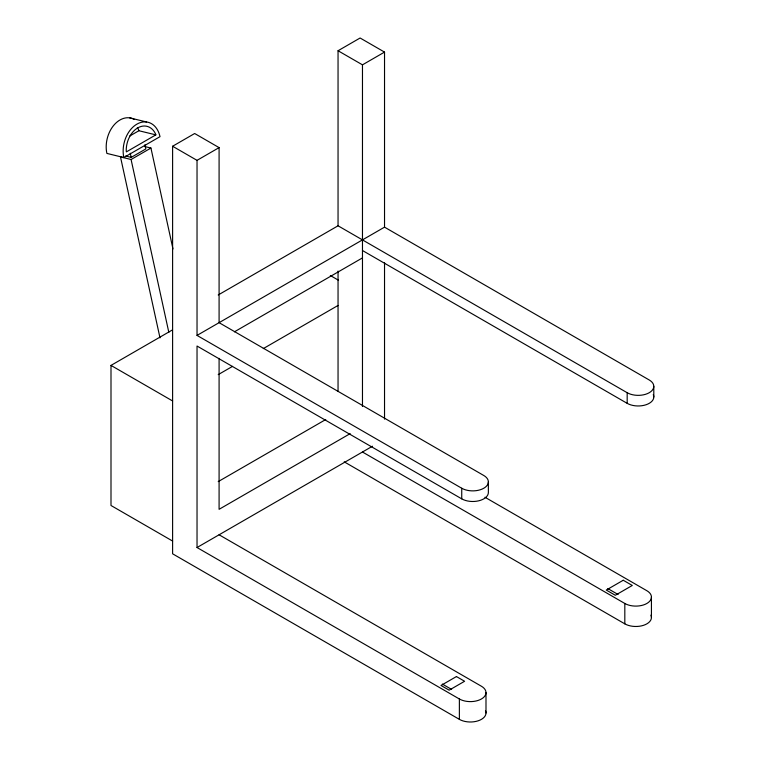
<?xml version="1.0" encoding="UTF-8"?>
<svg xmlns="http://www.w3.org/2000/svg" width="760" height="760" viewBox="0 0 760 760"><rect width="100%" height="100%" fill="white"/><g stroke="black" fill="none" stroke-linecap="round" stroke-linejoin="round"><path stroke-width="1.14" d="M129.741 136.011L138.89 130.73L155.847 134.862L155.448 133.693A21.394 15.295 -76.3 0 0 137.731 127.898A21.394 15.295 -76.3 0 0 126.227 150.566L126.369 151.886L155.847 134.862M123.832 157.548L160.008 136.657A25.583 18.287 -76.3 0 0 136.905 124.136A25.583 18.287 -76.3 0 0 123.832 157.548L106.875 153.406A25.583 18.287 -76.3 0 1 113.411 125.742A25.583 18.287 -76.3 0 1 134.207 119.339M125.59 156.028L131.185 157.386L145.834 148.931L144.923 144.77M159.999 337.877L120.488 156.911L131.081 159.505L150.936 148.038L172.976 248.966M172.605 146.252L194.664 133.513L219.089 147.62L219.089 322.677L483.797 475.503A15.599 9.006 0 0 1 483.797 488.243A15.599 9.006 0 0 1 461.738 488.243L197.03 335.407L197.03 160.35L172.605 146.252L172.605 553.803L459.373 719.359A15.599 9.006 0 0 0 478.202 720.793A15.599 9.006 0 0 0 485.469 710.667M338.048 225.796L338.048 50.739L360.107 38L384.531 52.098L384.531 227.155L649.239 379.99A15.599 9.006 0 0 1 649.239 392.72A15.599 9.006 0 0 1 627.181 392.72L338.048 225.796L218.215 294.975M197.03 160.35L219.089 147.62M338.048 50.739L362.472 64.837L384.531 52.098M172.605 541.063L110.998 505.495L110.998 365.408L172.472 329.906M197.03 335.407L384.531 227.155M234.45 331.806L362.472 257.897M218.215 374.632L232.55 366.358M263.283 348.612L338.048 305.453M218.215 481.612L325.755 419.529M350.18 433.627L219.089 509.314L219.089 358.368M488.367 481.868L488.367 492.489A15.599 9.006 0 0 1 478.733 500.811A15.599 9.006 0 0 1 461.738 498.854L197.03 346.028L197.03 547.523L372.495 446.215M129.666 117.857L146.623 121.999M144.581 146.49L150.936 148.038M362.472 250.515L627.181 403.341A15.599 9.006 0 0 0 646.01 404.766A15.599 9.006 0 0 0 653.277 394.639M330.324 275.528L338.542 280.269M484.956 497.249L646.874 590.729A15.599 9.006 0 0 1 646.874 603.468A15.599 9.006 0 0 1 624.815 603.468L362.472 452.01M607.81 588.563L618.089 594.491M344.213 461.842L624.815 623.846A15.599 9.006 0 0 0 643.635 625.281A15.599 9.006 0 0 0 650.902 615.144M110.998 365.408L172.605 400.966M219.089 534.783L481.431 686.251A15.599 9.006 0 0 1 481.431 698.981A15.599 9.006 0 0 1 459.373 698.981L197.03 547.523M442.367 684.076L451.62 689.415M138.89 130.73L138.491 129.552A21.394 15.295 -76.3 0 0 137.341 127.547M130.273 153.225L131.185 157.386M131.081 159.505L168.825 332.348M653.799 386.356L653.799 396.967M651.434 597.103L651.434 617.481M627.181 392.72L627.181 403.341M624.815 603.468L624.815 623.846M485.991 692.616L485.991 712.994M461.738 488.243L461.738 498.854M459.373 698.981L459.373 719.359M384.531 262.666L384.531 419.121M362.472 64.837L362.472 406.486M338.048 271.063L338.048 391.276M456.437 676.552L440.999 685.463L449.16 690.175L464.597 681.264L456.437 676.552M623.247 580.25L606.261 590.054L615.306 595.27L632.292 585.466L623.247 580.25"/></g></svg>
